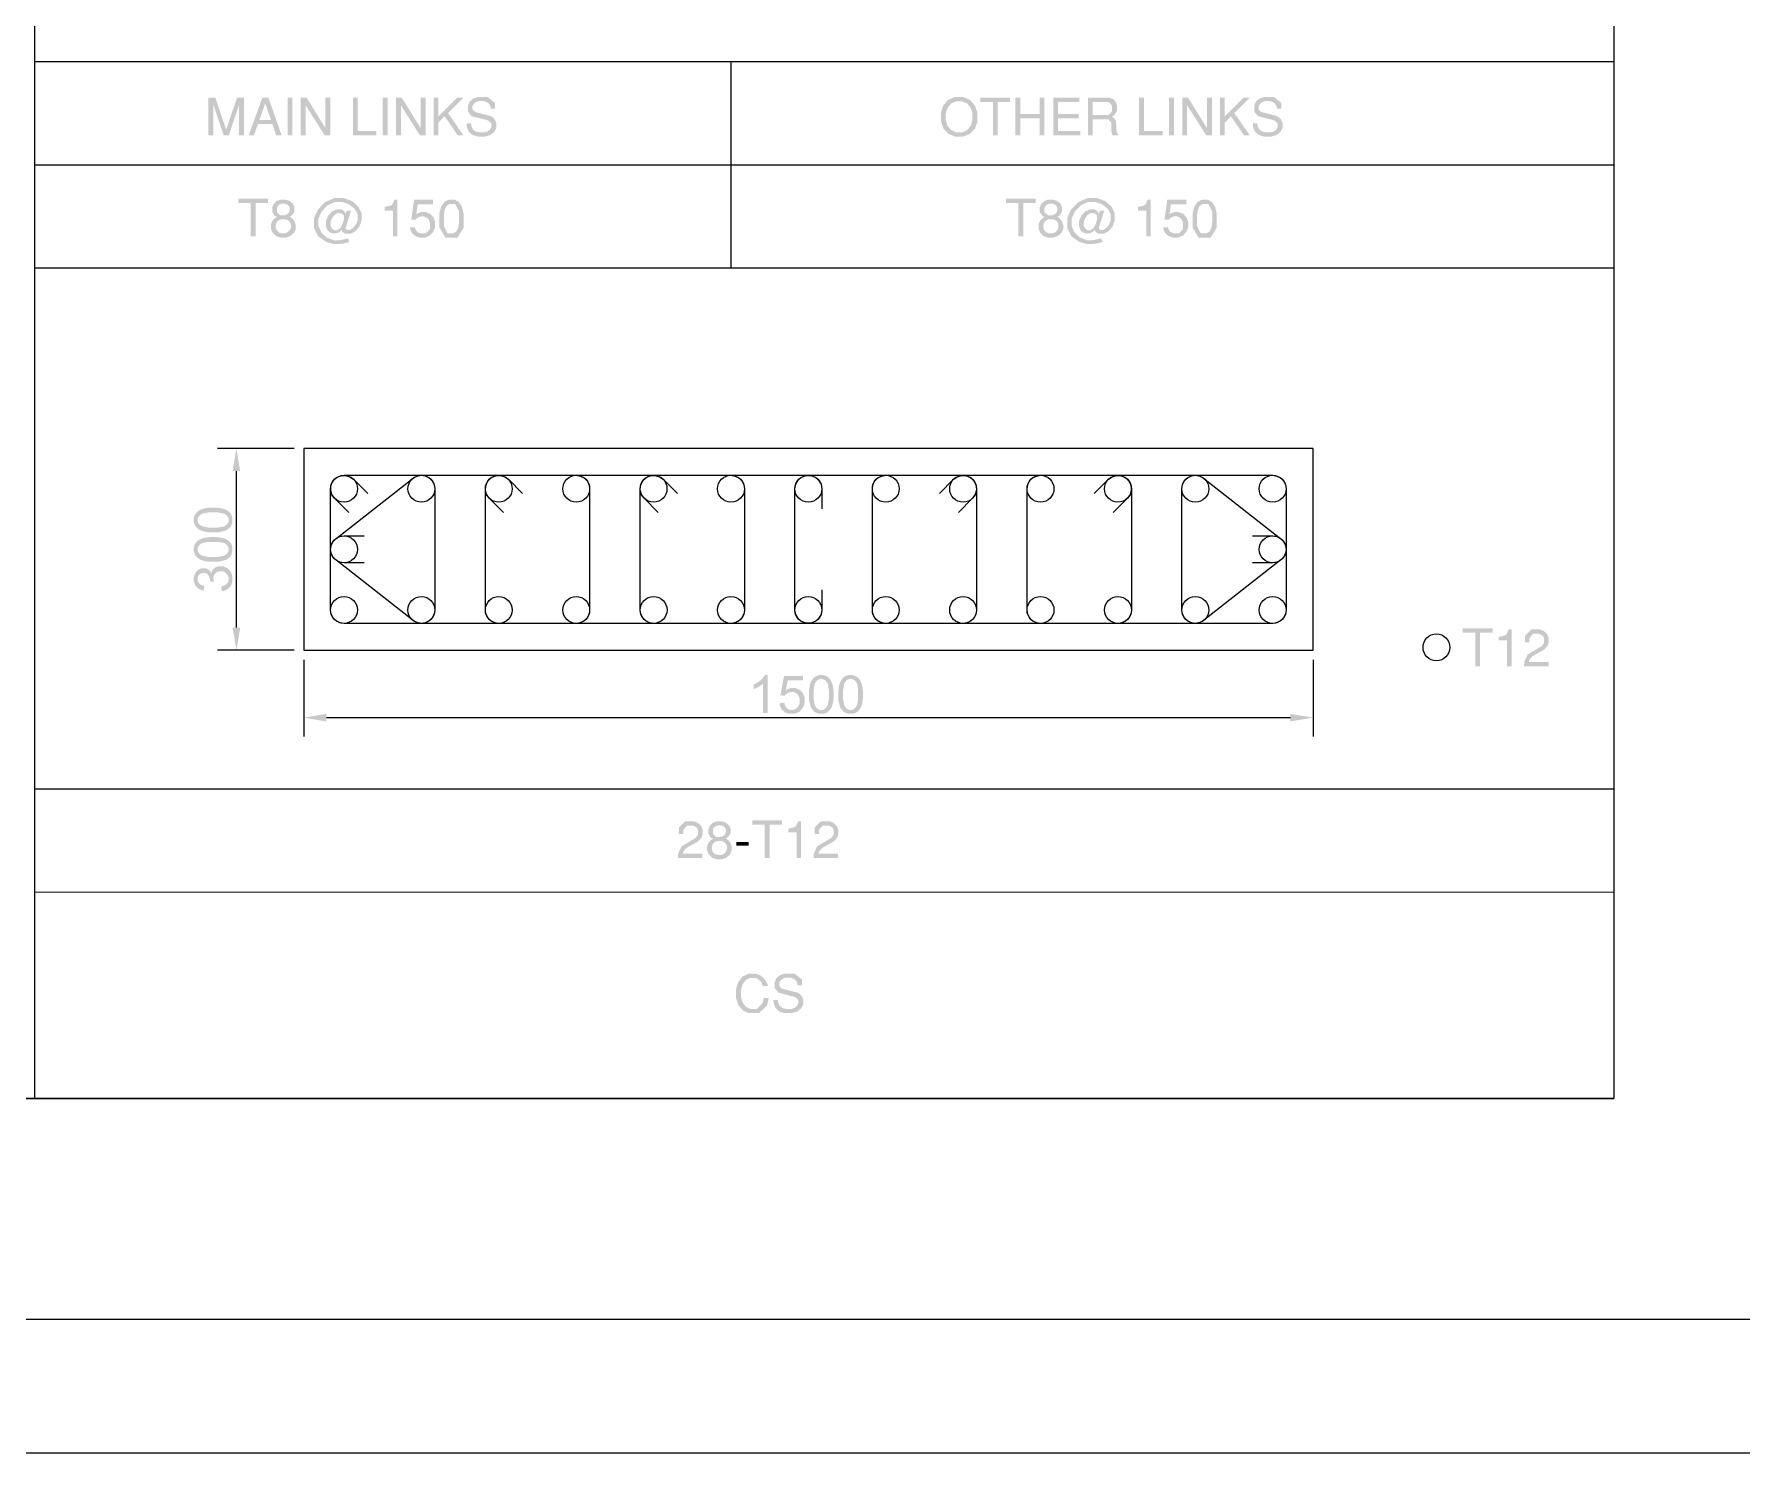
# Model space of a CAD drawing. Header units: millimetres. Extents: x 51.5 to 74.8, y 0.8 to 17.2.
# Drawn here: x 58.425 to 61.966, y 0.753 to 3.694 of the extents above; entities that cross this region are included whole.
import ezdxf

# ---------------------------------------------------------------- set-up
doc = ezdxf.new("R2010")
doc.units = ezdxf.units.MM
doc.layers.add('PDF_Geomertry', color=7, linetype='Continuous')
doc.layers.add('PDF_Solid Fills', color=7, linetype='Continuous')

msp = doc.modelspace()

# ---------------------------------------------------------------- hatches: boundary and pattern name
at = {"layer": 'PDF_Solid Fills', "transparency": 33554559}
for points in [[(58.8602, 3.4837), (58.85, 3.4837), (58.85, 3.547), (58.8286, 3.4837), (58.8182, 3.4837), (58.7968, 3.5473), (58.7968, 3.4837), (58.7863, 3.4837), (58.7863, 3.5622), (58.8008, 3.5622), (58.8233, 3.4954), (58.8459, 3.5622), (58.8602, 3.5622)], [(59.0393, 3.4837), (59.0277, 3.4837), (58.988, 3.5463), (58.988, 3.4837), (58.9779, 3.4837), (58.9779, 3.5622), (58.99, 3.5622), (59.0291, 3.4988), (59.0291, 3.5622), (59.0393, 3.5622)], [(59.1348, 3.4837), (59.0861, 3.4837), (59.0861, 3.5622), (59.0962, 3.5622), (59.0962, 3.4926), (59.1348, 3.4926)], [(59.2368, 3.4837), (59.2252, 3.4837), (59.1855, 3.5463), (59.1855, 3.4837), (59.1754, 3.4837), (59.1754, 3.5622), (59.1873, 3.5622), (59.2266, 3.4988), (59.2266, 3.5622), (59.2368, 3.5622)], [(59.3155, 3.4837), (59.3037, 3.4837), (59.2763, 3.5233), (59.2634, 3.5104), (59.2634, 3.4837), (59.2534, 3.4837), (59.2534, 3.5622), (59.2634, 3.5622), (59.2634, 3.5231), (59.3023, 3.5622), (59.3154, 3.5622), (59.2833, 3.5302)], [(59.3836, 3.5049), (59.3836, 3.4997), (59.3793, 3.4911), (59.3751, 3.4879), (59.3708, 3.4845), (59.3595, 3.4813), (59.3525, 3.4813), (59.3451, 3.4813), (59.3337, 3.4848), (59.3298, 3.4884), (59.3259, 3.492), (59.322, 3.502), (59.3219, 3.5086), (59.3312, 3.5086), (59.3315, 3.5037), (59.3347, 3.4966), (59.3375, 3.4944), (59.3402, 3.4922), (59.3488, 3.4901), (59.3547, 3.4901), (59.3587, 3.4901), (59.3655, 3.492), (59.368, 3.4941), (59.3707, 3.4962), (59.3732, 3.5015), (59.3732, 3.5047), (59.3732, 3.5088), (59.3673, 3.5145), (59.3616, 3.5161), (59.3402, 3.5216), (59.3323, 3.5237), (59.3245, 3.5331), (59.3245, 3.5402), (59.3245, 3.5455), (59.3282, 3.5538), (59.3318, 3.557), (59.3354, 3.5602), (59.345, 3.5633), (59.3508, 3.5633), (59.3657, 3.5633), (59.3808, 3.5513), (59.3811, 3.5393), (59.3715, 3.5393), (59.3713, 3.5433), (59.3683, 3.5494), (59.3654, 3.5513), (59.3629, 3.5531), (59.3561, 3.5551), (59.3518, 3.5551), (59.348, 3.5551), (59.3418, 3.5531), (59.3391, 3.5512), (59.3366, 3.5493), (59.334, 3.5444), (59.334, 3.5415), (59.334, 3.5376), (59.3393, 3.5324), (59.3444, 3.5311), (59.369, 3.5245), (59.3722, 3.5237), (59.3773, 3.5202), (59.3794, 3.5176), (59.3815, 3.5148), (59.3836, 3.5084)], [(60.4488, 3.5533), (60.4232, 3.5533), (60.4232, 3.4837), (60.4132, 3.4837), (60.4132, 3.5533), (60.3873, 3.5533), (60.3873, 3.5622), (60.4488, 3.5622)], [(60.5201, 3.4837), (60.5101, 3.4837), (60.5101, 3.5195), (60.4698, 3.5195), (60.4698, 3.4837), (60.4597, 3.4837), (60.4597, 3.5622), (60.4698, 3.5622), (60.4698, 3.5284), (60.5101, 3.5284), (60.5101, 3.5622), (60.5201, 3.5622)], [(60.5944, 3.4837), (60.5382, 3.4837), (60.5382, 3.5622), (60.5926, 3.5622), (60.5926, 3.5533), (60.5483, 3.5533), (60.5483, 3.5284), (60.5909, 3.5284), (60.5909, 3.5195), (60.5483, 3.5195), (60.5483, 3.4926), (60.5944, 3.4926)], [(60.7654, 3.4837), (60.7165, 3.4837), (60.7165, 3.5622), (60.7266, 3.5622), (60.7266, 3.4926), (60.7654, 3.4926)], [(60.8672, 3.4837), (60.8558, 3.4837), (60.8159, 3.5463), (60.8159, 3.4837), (60.8059, 3.4837), (60.8059, 3.5622), (60.8179, 3.5622), (60.8572, 3.4988), (60.8572, 3.5622), (60.8672, 3.5622)], [(60.9461, 3.4837), (60.9341, 3.4837), (60.9069, 3.5233), (60.894, 3.5104), (60.894, 3.4837), (60.8838, 3.4837), (60.8838, 3.5622), (60.894, 3.5622), (60.894, 3.5231), (60.9329, 3.5622), (60.9459, 3.5622), (60.9138, 3.5302)], [(61.0141, 3.5049), (61.0141, 3.4997), (61.0098, 3.4911), (61.0057, 3.4879), (61.0013, 3.4845), (60.9901, 3.4813), (60.983, 3.4813), (60.9755, 3.4813), (60.9643, 3.4848), (60.9604, 3.4884), (60.9565, 3.492), (60.9525, 3.502), (60.9525, 3.5086), (60.9616, 3.5086), (60.962, 3.5037), (60.9652, 3.4966), (60.968, 3.4944), (60.9708, 3.4922), (60.9793, 3.4901), (60.9851, 3.4901), (60.9893, 3.4901), (60.9959, 3.492), (60.9986, 3.4941), (61.0011, 3.4962), (61.0037, 3.5015), (61.0037, 3.5047), (61.0037, 3.5088), (60.9979, 3.5145), (60.9922, 3.5161), (60.9708, 3.5216), (60.9629, 3.5237), (60.955, 3.5331), (60.955, 3.5402), (60.955, 3.5455), (60.9586, 3.5538), (60.9623, 3.557), (60.9659, 3.5602), (60.9755, 3.5633), (60.9813, 3.5633), (60.9962, 3.5633), (61.0113, 3.5513), (61.0116, 3.5393), (61.002, 3.5393), (61.0019, 3.5433), (60.9987, 3.5494), (60.9959, 3.5513), (60.9934, 3.5531), (60.9865, 3.5551), (60.9822, 3.5551), (60.9786, 3.5551), (60.9723, 3.5531), (60.9697, 3.5512), (60.9672, 3.5493), (60.9645, 3.5444), (60.9645, 3.5415), (60.9645, 3.5376), (60.9697, 3.5324), (60.975, 3.5311), (60.9995, 3.5245), (61.0026, 3.5237), (61.0079, 3.5202), (61.01, 3.5176), (61.012, 3.5148), (61.0141, 3.5084)], [(58.9101, 3.3438), (58.8845, 3.3438), (58.8845, 3.2744), (58.8744, 3.2744), (58.8744, 3.3438), (58.8486, 3.3438), (58.8486, 3.3529), (58.9101, 3.3529)], [(59.1784, 3.2744), (59.1694, 3.2744), (59.1694, 3.3281), (59.152, 3.3281), (59.152, 3.3356), (59.1575, 3.3365), (59.1643, 3.3383), (59.1658, 3.3393), (59.1675, 3.3405), (59.1707, 3.3462), (59.1722, 3.3508), (59.1784, 3.3508)], [(59.2563, 3.2988), (59.2563, 3.2931), (59.2525, 3.2837), (59.2487, 3.2798), (59.245, 3.2759), (59.2358, 3.272), (59.2304, 3.272), (59.225, 3.272), (59.2159, 3.2749), (59.2123, 3.278), (59.2087, 3.2811), (59.205, 3.2886), (59.2047, 3.2931), (59.2144, 3.2931), (59.2157, 3.2895), (59.2186, 3.2847), (59.2202, 3.2834), (59.2219, 3.2822), (59.2266, 3.2809), (59.2297, 3.2809), (59.2377, 3.2809), (59.2458, 3.2898), (59.2458, 3.2986), (59.2458, 3.3024), (59.2436, 3.3087), (59.2413, 3.3111), (59.2391, 3.3134), (59.2336, 3.3159), (59.2302, 3.3159), (59.2279, 3.3159), (59.224, 3.3151), (59.2223, 3.3141), (59.2211, 3.3136), (59.2177, 3.3109), (59.2158, 3.309), (59.2072, 3.309), (59.2129, 3.3508), (59.2525, 3.3508), (59.2525, 3.3412), (59.2205, 3.3412), (59.2176, 3.3201), (59.2204, 3.3224), (59.2275, 3.3248), (59.2316, 3.3248), (59.2372, 3.3248), (59.2461, 3.3212), (59.2495, 3.3176), (59.2529, 3.314), (59.2563, 3.3047)], [(60.5019, 3.3438), (60.4762, 3.3438), (60.4762, 3.2744), (60.4661, 3.2744), (60.4661, 3.3438), (60.4402, 3.3438), (60.4402, 3.3529), (60.5019, 3.3529)], [(60.7402, 3.2744), (60.7312, 3.2744), (60.7312, 3.3281), (60.7138, 3.3281), (60.7138, 3.3356), (60.7193, 3.3365), (60.7261, 3.3383), (60.7276, 3.3393), (60.7293, 3.3405), (60.7325, 3.3462), (60.734, 3.3508), (60.7402, 3.3508)], [(60.8182, 3.2988), (60.8182, 3.2931), (60.8143, 3.2837), (60.8105, 3.2798), (60.8068, 3.2759), (60.7976, 3.272), (60.7922, 3.272), (60.7868, 3.272), (60.7777, 3.2749), (60.7741, 3.278), (60.7705, 3.2811), (60.7668, 3.2886), (60.7665, 3.2931), (60.7762, 3.2931), (60.7775, 3.2895), (60.7804, 3.2847), (60.782, 3.2834), (60.7837, 3.2822), (60.7884, 3.2809), (60.7915, 3.2809), (60.7995, 3.2809), (60.8076, 3.2898), (60.8076, 3.2986), (60.8076, 3.3024), (60.8054, 3.3087), (60.8032, 3.3111), (60.8009, 3.3134), (60.7954, 3.3159), (60.792, 3.3159), (60.7897, 3.3159), (60.7858, 3.3151), (60.7841, 3.3141), (60.7829, 3.3136), (60.7795, 3.3109), (60.7776, 3.309), (60.769, 3.309), (60.7747, 3.3508), (60.8143, 3.3508), (60.8143, 3.3412), (60.7823, 3.3412), (60.7794, 3.3201), (60.7822, 3.3224), (60.7893, 3.3248), (60.7934, 3.3248), (60.799, 3.3248), (60.8079, 3.3212), (60.8113, 3.3176), (60.8147, 3.314), (60.8182, 3.3047)], [(58.8143, 2.5391), (58.813, 2.5488), (58.817, 2.5497), (58.823, 2.5524), (58.8248, 2.5544), (58.8266, 2.5565), (58.8284, 2.5613), (58.8284, 2.5641), (58.8284, 2.5676), (58.8261, 2.5733), (58.8237, 2.5756), (58.8213, 2.578), (58.8155, 2.5804), (58.812, 2.5804), (58.8087, 2.5804), (58.8033, 2.5781), (58.8011, 2.5759), (58.799, 2.5738), (58.7968, 2.5683), (58.7968, 2.5649), (58.7968, 2.5636), (58.7973, 2.5602), (58.7979, 2.5581), (58.7894, 2.5593), (58.7894, 2.5597), (58.7895, 2.5605), (58.7895, 2.5608), (58.7895, 2.5638), (58.7879, 2.5694), (58.7862, 2.5719), (58.7847, 2.5743), (58.7797, 2.5768), (58.7763, 2.5768), (58.7737, 2.5768), (58.7694, 2.5749), (58.7676, 2.5731), (58.7659, 2.5715), (58.7641, 2.5668), (58.7641, 2.564), (58.7641, 2.5612), (58.7659, 2.5565), (58.7677, 2.5545), (58.7694, 2.5527), (58.7748, 2.5504), (58.7783, 2.5498), (58.7766, 2.5401), (58.7718, 2.5411), (58.7643, 2.5451), (58.7616, 2.5481), (58.7588, 2.5513), (58.7562, 2.5591), (58.7562, 2.5637), (58.7562, 2.5669), (58.7576, 2.5729), (58.759, 2.5755), (58.7604, 2.5783), (58.7641, 2.5823), (58.7665, 2.5838), (58.7688, 2.5852), (58.774, 2.5866), (58.7766, 2.5866), (58.7791, 2.5866), (58.7837, 2.5854), (58.7858, 2.584), (58.7879, 2.5826), (58.7912, 2.5786), (58.7925, 2.5759), (58.7933, 2.5794), (58.7966, 2.5848), (58.7991, 2.5866), (58.8016, 2.5886), (58.808, 2.5905), (58.8118, 2.5905), (58.8169, 2.5905), (58.8257, 2.5868), (58.8293, 2.583), (58.8329, 2.5793), (58.8363, 2.5698), (58.8363, 2.5641), (58.8363, 2.559), (58.8333, 2.5504), (58.8302, 2.547), (58.8272, 2.5436), (58.8191, 2.5397)], [(61.4493, 2.4527), (61.4236, 2.4527), (61.4236, 2.3831), (61.4134, 2.3831), (61.4134, 2.4527), (61.3876, 2.4527), (61.3876, 2.4616), (61.4493, 2.4616)], [(61.4886, 2.3831), (61.4795, 2.3831), (61.4795, 2.437), (61.4622, 2.437), (61.4622, 2.4444), (61.4676, 2.4452), (61.4744, 2.447), (61.4759, 2.448), (61.4776, 2.4493), (61.4808, 2.4549), (61.4823, 2.4595), (61.4886, 2.4595)], [(61.5659, 2.4366), (61.5659, 2.4329), (61.5636, 2.4261), (61.5611, 2.4229), (61.5594, 2.4206), (61.555, 2.4169), (61.5525, 2.4155), (61.5382, 2.4076), (61.5322, 2.4043), (61.5254, 2.3965), (61.5248, 2.3922), (61.5655, 2.3922), (61.5655, 2.3831), (61.5147, 2.3831), (61.5151, 2.3934), (61.5222, 2.4076), (61.5286, 2.4115), (61.5466, 2.4223), (61.5515, 2.4251), (61.5563, 2.4323), (61.5563, 2.4366), (61.5563, 2.4398), (61.5543, 2.4451), (61.5522, 2.447), (61.5501, 2.449), (61.5444, 2.4509), (61.5408, 2.4509), (61.5336, 2.4509), (61.5259, 2.4419), (61.5255, 2.433), (61.5165, 2.433), (61.5166, 2.4463), (61.53, 2.4595), (61.543, 2.4595), (61.5473, 2.4595), (61.555, 2.4569), (61.5583, 2.4541), (61.562, 2.4509), (61.5659, 2.4422)], [(59.9462, 2.2861), (59.9365, 2.2861), (59.9365, 2.3474), (59.9348, 2.3458), (59.9302, 2.3426), (59.9275, 2.3409), (59.9247, 2.3393), (59.9195, 2.3368), (59.9173, 2.3359), (59.9173, 2.3452), (59.9213, 2.347), (59.9284, 2.3518), (59.9315, 2.3544), (59.9344, 2.3572), (59.9387, 2.3623), (59.94, 2.3649), (59.9462, 2.3649)], [(59.9708, 2.3066), (59.9809, 2.3076), (59.9815, 2.3038), (59.9841, 2.2983), (59.9862, 2.2965), (59.9882, 2.2945), (59.9932, 2.2927), (59.9961, 2.2927), (59.9995, 2.2927), (60.0054, 2.2954), (60.0079, 2.298), (60.0102, 2.3005), (60.0126, 2.3076), (60.0126, 2.3119), (60.0126, 2.3161), (60.0102, 2.3224), (60.008, 2.3249), (60.0057, 2.3273), (59.9997, 2.3297), (59.9959, 2.3297), (59.9936, 2.3297), (59.9893, 2.3286), (59.9875, 2.3276), (59.9857, 2.3265), (59.9826, 2.3237), (59.9816, 2.322), (59.9726, 2.3233), (59.9802, 2.3634), (60.0191, 2.3634), (60.0191, 2.3543), (59.9879, 2.3543), (59.9837, 2.3333), (59.9872, 2.3356), (59.9945, 2.3381), (59.9984, 2.3381), (60.0036, 2.3381), (60.0122, 2.3345), (60.0158, 2.3311), (60.0193, 2.3274), (60.0227, 2.3183), (60.0227, 2.3127), (60.0227, 2.3073), (60.0197, 2.2981), (60.0166, 2.2943), (60.0129, 2.2895), (60.0026, 2.2848), (59.9961, 2.2848), (59.9907, 2.2848), (59.9819, 2.2877), (59.9786, 2.2908), (59.9752, 2.2937), (59.9713, 2.3018)], [(59.8115, 2.0388), (59.8115, 2.0352), (59.809, 2.0283), (59.8066, 2.0252), (59.8048, 2.0229), (59.8005, 2.0193), (59.7979, 2.0177), (59.7837, 2.0099), (59.7776, 2.0065), (59.7709, 1.9988), (59.7702, 1.9945), (59.8109, 1.9945), (59.8109, 1.9855), (59.7601, 1.9855), (59.7607, 1.9956), (59.7676, 2.0098), (59.7741, 2.0138), (59.792, 2.0245), (59.7969, 2.0274), (59.8019, 2.0347), (59.8019, 2.0388), (59.8019, 2.0422), (59.7998, 2.0474), (59.7976, 2.0493), (59.7955, 2.0512), (59.7898, 2.0531), (59.7862, 2.0531), (59.7791, 2.0531), (59.7715, 2.0443), (59.7709, 2.0354), (59.7619, 2.0354), (59.762, 2.0486), (59.7754, 2.0619), (59.7886, 2.0619), (59.7929, 2.0619), (59.8004, 2.0591), (59.8037, 2.0565), (59.8076, 2.0533), (59.8115, 2.0445)], [(59.9761, 2.0549), (59.9504, 2.0549), (59.9504, 1.9855), (59.9402, 1.9855), (59.9402, 2.0549), (59.9144, 2.0549), (59.9144, 2.064), (59.9761, 2.064)], [(60.0154, 1.9855), (60.0063, 1.9855), (60.0063, 2.0393), (59.989, 2.0393), (59.989, 2.0468), (59.9944, 2.0476), (60.0012, 2.0494), (60.0026, 2.0504), (60.0044, 2.0515), (60.0076, 2.0573), (60.0091, 2.0619), (60.0154, 2.0619)], [(60.0927, 2.0388), (60.0927, 2.0352), (60.0904, 2.0283), (60.0879, 2.0252), (60.0861, 2.0229), (60.0818, 2.0193), (60.0793, 2.0177), (60.065, 2.0099), (60.0588, 2.0065), (60.0522, 1.9988), (60.0515, 1.9945), (60.0923, 1.9945), (60.0923, 1.9855), (60.0415, 1.9855), (60.0419, 1.9956), (60.0488, 2.0098), (60.0554, 2.0138), (60.0734, 2.0245), (60.0783, 2.0274), (60.0832, 2.0347), (60.0832, 2.0388), (60.0832, 2.0422), (60.0811, 2.0474), (60.079, 2.0493), (60.0769, 2.0512), (60.0712, 2.0531), (60.0676, 2.0531), (60.0604, 2.0531), (60.0527, 2.0443), (60.0523, 2.0354), (60.0433, 2.0354), (60.0434, 2.0486), (60.0568, 2.0619), (60.0698, 2.0619), (60.0741, 2.0619), (60.0818, 2.0591), (60.085, 2.0565), (60.0888, 2.0533), (60.0927, 2.0445)], [(59.9483, 1.6952), (59.9447, 1.6797), (59.9282, 1.6641), (59.9152, 1.6641), (59.9073, 1.6641), (59.8948, 1.6697), (59.8901, 1.6754), (59.8852, 1.6809), (59.8805, 1.6958), (59.8805, 1.7049), (59.8805, 1.7137), (59.8848, 1.728), (59.8891, 1.7337), (59.8938, 1.7399), (59.9069, 1.7461), (59.9152, 1.7461), (59.9208, 1.7461), (59.9304, 1.7429), (59.9345, 1.7395), (59.9386, 1.7363), (59.9447, 1.7269), (59.9468, 1.7206), (59.9362, 1.7206), (59.933, 1.729), (59.9223, 1.7372), (59.9148, 1.7372), (59.9094, 1.7372), (59.9007, 1.7327), (59.8975, 1.7283), (59.8941, 1.7237), (59.8909, 1.7119), (59.8909, 1.7044), (59.8909, 1.6974), (59.8943, 1.6862), (59.8976, 1.6818), (59.9009, 1.6774), (59.9098, 1.673), (59.9152, 1.673), (59.924, 1.673), (59.9354, 1.6841), (59.938, 1.6952)], [(60.02, 1.6876), (60.02, 1.6823), (60.0157, 1.6738), (60.0113, 1.6706), (60.0072, 1.6673), (59.9958, 1.6641), (59.9888, 1.6641), (59.9813, 1.6641), (59.9701, 1.6676), (59.9662, 1.6712), (59.9623, 1.6747), (59.9583, 1.6848), (59.9582, 1.6913), (59.9675, 1.6913), (59.9679, 1.6865), (59.9709, 1.6794), (59.9737, 1.6772), (59.9765, 1.6749), (59.9851, 1.6727), (59.9909, 1.6727), (59.9951, 1.6727), (60.0018, 1.6748), (60.0044, 1.6769), (60.0069, 1.679), (60.0094, 1.6841), (60.0094, 1.6874), (60.0094, 1.6916), (60.0037, 1.6973), (59.9979, 1.6988), (59.9766, 1.7044), (59.9687, 1.7065), (59.9608, 1.7158), (59.9608, 1.723), (59.9608, 1.7283), (59.9644, 1.7366), (59.968, 1.7397), (59.9718, 1.7429), (59.9812, 1.7461), (59.9872, 1.7461), (60.002, 1.7461), (60.0172, 1.734), (60.0175, 1.722), (60.0079, 1.722), (60.0076, 1.7261), (60.0045, 1.732), (60.0018, 1.7341), (59.9991, 1.7359), (59.9923, 1.7377), (59.988, 1.7377), (59.9843, 1.7377), (59.978, 1.7358), (59.9755, 1.7338), (59.9729, 1.732), (59.9704, 1.7272), (59.9704, 1.7243), (59.9704, 1.7204), (59.9755, 1.7151), (59.9807, 1.7138), (60.0052, 1.7073), (60.0084, 1.7065), (60.0137, 1.703), (60.0157, 1.7004), (60.0179, 1.6976), (60.02, 1.6912)]]:
    msp.add_hatch(color=256, dxfattribs=at).paths.add_polyline_path(points)
h = msp.add_hatch(color=256, dxfattribs=at)
h.paths.add_polyline_path([(58.9383, 3.4837), (58.927, 3.4837), (58.9191, 3.5072), (58.8891, 3.5072), (58.8807, 3.4837), (58.8698, 3.4837), (58.8984, 3.5622), (58.9108, 3.5622)])
h.paths.add_polyline_path([(58.9161, 3.5155), (58.9045, 3.5501), (58.8918, 3.5155)])
h = msp.add_hatch(color=256, dxfattribs=at)
h.paths.add_polyline_path([(60.3812, 3.5216), (60.3812, 3.5126), (60.3759, 3.498), (60.3707, 3.4924), (60.3654, 3.4869), (60.3515, 3.4813), (60.3429, 3.4813), (60.3345, 3.4813), (60.3209, 3.487), (60.3157, 3.4927), (60.3105, 3.4983), (60.3054, 3.5131), (60.3054, 3.5223), (60.3054, 3.5312), (60.3101, 3.5456), (60.3148, 3.5513), (60.32, 3.5573), (60.3341, 3.5633), (60.343, 3.5633), (60.3522, 3.5633), (60.3665, 3.557), (60.3716, 3.5509), (60.3763, 3.5451), (60.3812, 3.5305)])
h.paths.add_polyline_path([(60.3709, 3.5227), (60.3709, 3.5295), (60.3672, 3.5409), (60.3636, 3.5454), (60.3598, 3.5498), (60.3498, 3.5543), (60.3436, 3.5543), (60.3368, 3.5543), (60.3262, 3.5497), (60.3225, 3.5449), (60.319, 3.5406), (60.3155, 3.5294), (60.3155, 3.5223), (60.3155, 3.5151), (60.3193, 3.5034), (60.323, 3.499), (60.3269, 3.4947), (60.3369, 3.4902), (60.3433, 3.4902), (60.35, 3.4902), (60.3605, 3.4952), (60.3643, 3.5001), (60.3676, 3.5045), (60.3709, 3.5158)])
h = msp.add_hatch(color=256, dxfattribs=at)
h.paths.add_polyline_path([(60.6734, 3.4837), (60.6612, 3.4837), (60.6605, 3.4854), (60.6595, 3.4891), (60.6593, 3.4909), (60.6588, 3.4931), (60.6587, 3.4993), (60.659, 3.5031), (60.6587, 3.5102), (60.6526, 3.5173), (60.6468, 3.5173), (60.6204, 3.5173), (60.6204, 3.4837), (60.6102, 3.4837), (60.6102, 3.5622), (60.6462, 3.5622), (60.653, 3.5622), (60.6627, 3.5591), (60.6655, 3.5561), (60.668, 3.5534), (60.6704, 3.5454), (60.6704, 3.5399), (60.6704, 3.5348), (60.6652, 3.5261), (60.6601, 3.5224), (60.6629, 3.5206), (60.6663, 3.5174), (60.667, 3.5162), (60.6677, 3.5152), (60.6686, 3.5118), (60.6688, 3.5093), (60.6688, 3.5068), (60.6693, 3.4987), (60.6697, 3.4929), (60.67, 3.4909), (60.6718, 3.4876), (60.6734, 3.4862)])
h.paths.add_polyline_path([(60.6602, 3.5412), (60.6602, 3.5441), (60.6584, 3.5484), (60.6565, 3.5501), (60.6545, 3.5516), (60.6497, 3.5533), (60.6466, 3.5533), (60.6204, 3.5533), (60.6204, 3.5263), (60.6468, 3.5263), (60.6536, 3.5263), (60.6602, 3.5338)])
h = msp.add_hatch(color=256, dxfattribs=at)
h.paths.add_polyline_path([(58.9675, 3.2943), (58.9675, 3.2897), (58.9637, 3.2819), (58.96, 3.2786), (58.9562, 3.2752), (58.9466, 3.272), (58.9409, 3.272), (58.9357, 3.272), (58.9268, 3.2752), (58.9233, 3.2786), (58.9197, 3.2819), (58.9161, 3.2901), (58.9161, 3.2949), (58.9161, 3.2983), (58.9177, 3.3041), (58.9194, 3.3066), (58.9211, 3.3091), (58.9258, 3.3131), (58.9287, 3.3144), (58.9237, 3.3172), (58.9188, 3.3251), (58.9188, 3.3302), (58.9188, 3.3345), (58.922, 3.3418), (58.9251, 3.3448), (58.9283, 3.3477), (58.9361, 3.3508), (58.9407, 3.3508), (58.9459, 3.3508), (58.9547, 3.348), (58.958, 3.3452), (58.9615, 3.3424), (58.9648, 3.3354), (58.9648, 3.3311), (58.9648, 3.3261), (58.9598, 3.318), (58.955, 3.3148), (58.9576, 3.3138), (58.962, 3.3098), (58.9638, 3.3069), (58.9657, 3.304), (58.9675, 3.2976)])
h.paths.add_polyline_path([(58.9575, 3.2958), (58.9575, 3.2991), (58.9554, 3.3044), (58.9533, 3.3062), (58.9512, 3.3081), (58.9454, 3.3101), (58.9416, 3.3101), (58.9379, 3.3101), (58.932, 3.308), (58.9301, 3.3059), (58.928, 3.3038), (58.9261, 3.2983), (58.9261, 3.2949), (58.9261, 3.2919), (58.9282, 3.2868), (58.9304, 3.2848), (58.9326, 3.2827), (58.938, 3.2808), (58.9413, 3.2808), (58.9448, 3.2808), (58.9505, 3.2829), (58.9527, 3.2851), (58.9551, 3.2873), (58.9575, 3.2926)])
h.paths.add_polyline_path([(58.9551, 3.3306), (58.9551, 3.3333), (58.9533, 3.3376), (58.9515, 3.3391), (58.9497, 3.3406), (58.9448, 3.3423), (58.9418, 3.3423), (58.9387, 3.3423), (58.9338, 3.3406), (58.932, 3.3391), (58.9302, 3.3374), (58.9284, 3.3333), (58.9284, 3.3306), (58.9284, 3.3245), (58.9351, 3.3184), (58.9419, 3.3184), (58.9448, 3.3184), (58.9495, 3.3201), (58.9513, 3.3219), (58.9533, 3.3236), (58.9551, 3.328)])
h = msp.add_hatch(color=256, dxfattribs=at)
h.paths.add_polyline_path([(59.1041, 3.3141), (59.1041, 3.3073), (59.0998, 3.2954), (59.0955, 3.2902), (59.0912, 3.2851), (59.0813, 3.2799), (59.0757, 3.2799), (59.0702, 3.2799), (59.0638, 3.284), (59.063, 3.2881), (59.0594, 3.2844), (59.0516, 3.2806), (59.0475, 3.2806), (59.0436, 3.2806), (59.0372, 3.2834), (59.0348, 3.2861), (59.0325, 3.2888), (59.03, 3.2958), (59.03, 3.3001), (59.03, 3.3062), (59.0343, 3.3168), (59.0384, 3.3213), (59.0427, 3.3259), (59.0523, 3.3305), (59.0577, 3.3305), (59.0623, 3.3305), (59.069, 3.3258), (59.0709, 3.3209), (59.0736, 3.328), (59.0823, 3.328), (59.0715, 3.2937), (59.0713, 3.2934), (59.0712, 3.2926), (59.0712, 3.2922), (59.0712, 3.2912), (59.072, 3.2897), (59.0727, 3.289), (59.0734, 3.2883), (59.0752, 3.2877), (59.0765, 3.2877), (59.0798, 3.2877), (59.0863, 3.2916), (59.0895, 3.2956), (59.0927, 3.2997), (59.0959, 3.308), (59.0959, 3.3123), (59.0959, 3.3195), (59.0897, 3.3316), (59.0833, 3.3366), (59.0776, 3.3411), (59.0643, 3.3456), (59.0569, 3.3456), (59.0486, 3.3456), (59.0338, 3.3391), (59.0275, 3.3326), (59.0211, 3.3261), (59.0147, 3.3113), (59.0147, 3.303), (59.0147, 3.2958), (59.02, 3.2834), (59.0251, 3.2783), (59.0311, 3.2724), (59.0465, 3.2666), (59.0559, 3.2666), (59.058, 3.2666), (59.0623, 3.2672), (59.0645, 3.2676), (59.0673, 3.2683), (59.073, 3.2697), (59.0758, 3.2704), (59.0788, 3.263), (59.0761, 3.2622), (59.0707, 3.2608), (59.0679, 3.2601), (59.0648, 3.2594), (59.0575, 3.2587), (59.0532, 3.2587), (59.0452, 3.2587), (59.0304, 3.2633), (59.0236, 3.268), (59.0145, 3.2741), (59.0055, 3.2915), (59.0055, 3.3027), (59.0055, 3.3124), (59.0132, 3.3299), (59.0208, 3.3377), (59.0287, 3.3456), (59.0473, 3.3537), (59.058, 3.3537), (59.0676, 3.3537), (59.0838, 3.3479), (59.0907, 3.342), (59.0973, 3.3362), (59.1041, 3.3223)])
h.paths.add_polyline_path([(59.0673, 3.3137), (59.0673, 3.318), (59.0622, 3.3224), (59.057, 3.3226), (59.0534, 3.3226), (59.0473, 3.3186), (59.0445, 3.3144), (59.0422, 3.3108), (59.0398, 3.3034), (59.0398, 3.2998), (59.0398, 3.2973), (59.0413, 3.2929), (59.0429, 3.2911), (59.0444, 3.2891), (59.048, 3.2873), (59.0502, 3.2873), (59.054, 3.2873), (59.0604, 3.2923), (59.063, 3.2972), (59.0651, 3.3013), (59.0673, 3.3095)])
h = msp.add_hatch(color=256, dxfattribs=at)
h.paths.add_polyline_path([(59.3155, 3.3123), (59.3155, 3.2922), (59.303, 3.272), (59.2905, 3.272), (59.278, 3.272), (59.2655, 3.2927), (59.2655, 3.3134), (59.2655, 3.3222), (59.2688, 3.3359), (59.2722, 3.3408), (59.2755, 3.3458), (59.2847, 3.3508), (59.2905, 3.3508), (59.2965, 3.3508), (59.3058, 3.3458), (59.309, 3.3408), (59.3123, 3.3359), (59.3155, 3.3216)])
h.paths.add_polyline_path([(59.3062, 3.3113), (59.3062, 3.3263), (59.2986, 3.3415), (59.2908, 3.3415), (59.2861, 3.3415), (59.2795, 3.3368), (59.2777, 3.332), (59.2762, 3.3284), (59.2748, 3.3177), (59.2748, 3.3106), (59.2748, 3.2956), (59.2825, 3.2806), (59.2902, 3.2808), (59.2943, 3.2808), (59.3004, 3.2845), (59.3023, 3.2881), (59.3043, 3.2919), (59.3062, 3.3034)])
h = msp.add_hatch(color=256, dxfattribs=at)
h.paths.add_polyline_path([(60.5591, 3.2943), (60.5591, 3.2897), (60.5554, 3.2819), (60.5516, 3.2786), (60.5479, 3.2752), (60.5384, 3.272), (60.5327, 3.272), (60.5273, 3.272), (60.5184, 3.2752), (60.515, 3.2786), (60.5113, 3.2819), (60.5079, 3.2901), (60.5079, 3.2949), (60.5079, 3.2983), (60.5095, 3.3041), (60.5112, 3.3066), (60.5129, 3.3091), (60.5175, 3.3131), (60.5204, 3.3144), (60.5155, 3.3172), (60.5105, 3.3251), (60.5105, 3.3302), (60.5105, 3.3345), (60.5137, 3.3418), (60.5169, 3.3448), (60.5201, 3.3477), (60.5277, 3.3508), (60.5323, 3.3508), (60.5377, 3.3508), (60.5463, 3.348), (60.5498, 3.3452), (60.5532, 3.3424), (60.5565, 3.3354), (60.5565, 3.3311), (60.5565, 3.3261), (60.5516, 3.318), (60.5466, 3.3148), (60.5493, 3.3138), (60.5537, 3.3098), (60.5555, 3.3069), (60.5573, 3.304), (60.5591, 3.2976)])
h.paths.add_polyline_path([(60.5491, 3.2958), (60.5491, 3.2991), (60.547, 3.3044), (60.545, 3.3062), (60.5429, 3.3081), (60.537, 3.3101), (60.5333, 3.3101), (60.5295, 3.3101), (60.5237, 3.308), (60.5218, 3.3059), (60.5197, 3.3038), (60.5177, 3.2983), (60.5177, 3.2949), (60.5177, 3.2919), (60.52, 3.2868), (60.522, 3.2848), (60.5243, 3.2827), (60.5298, 3.2808), (60.5332, 3.2808), (60.5365, 3.2808), (60.5422, 3.2829), (60.5445, 3.2851), (60.5468, 3.2873), (60.5491, 3.2926)])
h.paths.add_polyline_path([(60.5469, 3.3306), (60.5469, 3.3333), (60.545, 3.3376), (60.5432, 3.3391), (60.5413, 3.3406), (60.5365, 3.3423), (60.5334, 3.3423), (60.5304, 3.3423), (60.5257, 3.3406), (60.5238, 3.3391), (60.522, 3.3374), (60.5201, 3.3333), (60.5201, 3.3306), (60.5201, 3.3245), (60.5269, 3.3184), (60.5336, 3.3184), (60.5365, 3.3184), (60.5412, 3.3201), (60.5432, 3.3219), (60.545, 3.3236), (60.5469, 3.328)])
h = msp.add_hatch(color=256, dxfattribs=at)
h.paths.add_polyline_path([(60.6659, 3.3141), (60.6659, 3.3073), (60.6616, 3.2954), (60.6573, 3.2902), (60.653, 3.2851), (60.6432, 3.2799), (60.6375, 3.2799), (60.632, 3.2799), (60.6257, 3.284), (60.6248, 3.2881), (60.6212, 3.2844), (60.6134, 3.2806), (60.6093, 3.2806), (60.6054, 3.2806), (60.599, 3.2834), (60.5966, 3.2861), (60.5943, 3.2888), (60.5918, 3.2958), (60.5918, 3.3001), (60.5918, 3.3062), (60.5961, 3.3168), (60.6002, 3.3213), (60.6045, 3.3259), (60.6141, 3.3305), (60.6195, 3.3305), (60.6241, 3.3305), (60.6308, 3.3258), (60.6327, 3.3209), (60.6354, 3.328), (60.6441, 3.328), (60.6333, 3.2937), (60.6332, 3.2934), (60.633, 3.2926), (60.633, 3.2922), (60.633, 3.2912), (60.6338, 3.2897), (60.6345, 3.289), (60.6352, 3.2883), (60.637, 3.2877), (60.6383, 3.2877), (60.6416, 3.2877), (60.6482, 3.2916), (60.6513, 3.2956), (60.6545, 3.2997), (60.6577, 3.308), (60.6577, 3.3123), (60.6577, 3.3195), (60.6515, 3.3316), (60.6451, 3.3366), (60.6394, 3.3411), (60.6261, 3.3456), (60.6187, 3.3456), (60.6104, 3.3456), (60.5957, 3.3391), (60.5893, 3.3326), (60.5829, 3.3261), (60.5765, 3.3113), (60.5765, 3.303), (60.5765, 3.2958), (60.5818, 3.2834), (60.5869, 3.2783), (60.5929, 3.2724), (60.6083, 3.2666), (60.6177, 3.2666), (60.6198, 3.2666), (60.6241, 3.2672), (60.6263, 3.2676), (60.6291, 3.2683), (60.6348, 3.2697), (60.6376, 3.2704), (60.6407, 3.263), (60.6379, 3.2622), (60.6325, 3.2608), (60.6297, 3.2601), (60.6266, 3.2594), (60.6193, 3.2587), (60.615, 3.2587), (60.607, 3.2587), (60.5922, 3.2633), (60.5854, 3.268), (60.5763, 3.2741), (60.5673, 3.2915), (60.5673, 3.3027), (60.5673, 3.3124), (60.575, 3.3299), (60.5826, 3.3377), (60.5905, 3.3456), (60.6091, 3.3537), (60.6198, 3.3537), (60.6294, 3.3537), (60.6457, 3.3479), (60.6525, 3.342), (60.6591, 3.3362), (60.6659, 3.3223)])
h.paths.add_polyline_path([(60.6291, 3.3137), (60.6291, 3.318), (60.624, 3.3224), (60.6188, 3.3226), (60.6152, 3.3226), (60.6091, 3.3186), (60.6063, 3.3144), (60.604, 3.3108), (60.6016, 3.3034), (60.6016, 3.2998), (60.6016, 3.2973), (60.6032, 3.2929), (60.6047, 3.2911), (60.6062, 3.2891), (60.6098, 3.2873), (60.612, 3.2873), (60.6158, 3.2873), (60.6222, 3.2923), (60.6248, 3.2972), (60.6269, 3.3013), (60.6291, 3.3095)])
h = msp.add_hatch(color=256, dxfattribs=at)
h.paths.add_polyline_path([(60.8773, 3.3123), (60.8773, 3.2922), (60.8648, 3.272), (60.8523, 3.272), (60.8398, 3.272), (60.8273, 3.2927), (60.8273, 3.3134), (60.8273, 3.3222), (60.8307, 3.3359), (60.834, 3.3408), (60.8373, 3.3458), (60.8465, 3.3508), (60.8523, 3.3508), (60.8583, 3.3508), (60.8676, 3.3458), (60.8708, 3.3408), (60.8741, 3.3359), (60.8773, 3.3216)])
h.paths.add_polyline_path([(60.868, 3.3113), (60.868, 3.3263), (60.8604, 3.3415), (60.8526, 3.3415), (60.8479, 3.3415), (60.8413, 3.3368), (60.8395, 3.332), (60.838, 3.3284), (60.8366, 3.3177), (60.8366, 3.3106), (60.8366, 3.2956), (60.8443, 3.2806), (60.852, 3.2808), (60.8561, 3.2808), (60.8622, 3.2845), (60.8641, 3.2881), (60.8661, 3.2919), (60.868, 3.3034)])
h = msp.add_hatch(color=256, dxfattribs=at)
h.paths.add_polyline_path([(58.7963, 2.6609), (58.7894, 2.6609), (58.7782, 2.6623), (58.774, 2.6638), (58.7697, 2.6652), (58.7632, 2.6695), (58.7608, 2.6723), (58.7586, 2.6751), (58.7562, 2.6822), (58.7562, 2.6865), (58.7562, 2.6897), (58.7575, 2.6952), (58.7588, 2.6976), (58.7601, 2.6999), (58.7637, 2.7038), (58.7661, 2.7054), (58.7686, 2.7069), (58.7744, 2.7094), (58.7777, 2.7102), (58.7812, 2.7112), (58.7905, 2.712), (58.7963, 2.712), (58.8033, 2.712), (58.8144, 2.7106), (58.8187, 2.7093), (58.8229, 2.7077), (58.8294, 2.7036), (58.8318, 2.7008), (58.8341, 2.6979), (58.8363, 2.6908), (58.8363, 2.6865), (58.8363, 2.6808), (58.8323, 2.6719), (58.8283, 2.6687), (58.8234, 2.6648), (58.8075, 2.6609)])
h.paths.add_polyline_path([(58.7963, 2.6708), (58.8061, 2.6708), (58.8188, 2.673), (58.822, 2.6754), (58.8252, 2.6776), (58.8284, 2.6831), (58.8284, 2.6865), (58.8284, 2.6898), (58.8252, 2.6954), (58.822, 2.6976), (58.8188, 2.6998), (58.8061, 2.7022), (58.7963, 2.7022), (58.7866, 2.7022), (58.7738, 2.6999), (58.7707, 2.6976), (58.7675, 2.6954), (58.7643, 2.6898), (58.7643, 2.6863), (58.7643, 2.683), (58.767, 2.6777), (58.7698, 2.6758), (58.7734, 2.6733), (58.7868, 2.6708)])
h = msp.add_hatch(color=256, dxfattribs=at)
h.paths.add_polyline_path([(58.7963, 2.5999), (58.7894, 2.5999), (58.7782, 2.6015), (58.774, 2.6029), (58.7697, 2.6043), (58.7632, 2.6086), (58.7608, 2.6113), (58.7586, 2.6143), (58.7562, 2.6213), (58.7562, 2.6255), (58.7562, 2.6287), (58.7575, 2.6343), (58.7588, 2.6366), (58.7601, 2.639), (58.7637, 2.643), (58.7661, 2.6445), (58.7686, 2.6461), (58.7744, 2.6484), (58.7777, 2.6494), (58.7812, 2.6502), (58.7905, 2.6511), (58.7963, 2.6511), (58.8033, 2.6511), (58.8144, 2.6497), (58.8187, 2.6483), (58.8229, 2.6469), (58.8294, 2.6426), (58.8318, 2.6398), (58.8341, 2.637), (58.8363, 2.6298), (58.8363, 2.6255), (58.8363, 2.6199), (58.8323, 2.6111), (58.8283, 2.6077), (58.8234, 2.6038), (58.8075, 2.5999)])
h.paths.add_polyline_path([(58.7963, 2.6099), (58.8061, 2.6099), (58.8188, 2.6122), (58.822, 2.6144), (58.8252, 2.6166), (58.8284, 2.6223), (58.8284, 2.6255), (58.8284, 2.6288), (58.8252, 2.6344), (58.822, 2.6368), (58.8188, 2.639), (58.8061, 2.6412), (58.7963, 2.6412), (58.7866, 2.6412), (58.7738, 2.639), (58.7707, 2.6368), (58.7675, 2.6345), (58.7643, 2.6288), (58.7643, 2.6255), (58.7643, 2.6222), (58.767, 2.6169), (58.7698, 2.6148), (58.7734, 2.6124), (58.7868, 2.6099)])
h = msp.add_hatch(color=256, dxfattribs=at)
h.paths.add_polyline_path([(60.0318, 2.3248), (60.0318, 2.3318), (60.0332, 2.343), (60.0345, 2.3472), (60.0361, 2.3515), (60.0402, 2.358), (60.0432, 2.3604), (60.0459, 2.3626), (60.053, 2.3649), (60.0573, 2.3649), (60.0605, 2.3649), (60.0659, 2.3636), (60.0684, 2.3623), (60.0708, 2.3611), (60.0747, 2.3574), (60.0762, 2.3551), (60.0777, 2.3526), (60.0802, 2.3468), (60.0811, 2.3434), (60.0819, 2.3399), (60.0829, 2.3306), (60.0829, 2.3248), (60.0829, 2.3179), (60.0815, 2.3068), (60.08, 2.3024), (60.0786, 2.2983), (60.0744, 2.2916), (60.0715, 2.2894), (60.0687, 2.287), (60.0616, 2.2848), (60.0573, 2.2848), (60.0516, 2.2848), (60.0427, 2.2888), (60.0395, 2.2929), (60.0357, 2.2977), (60.0318, 2.3137)])
h.paths.add_polyline_path([(60.0416, 2.3248), (60.0416, 2.3151), (60.0438, 2.3023), (60.0462, 2.2991), (60.0484, 2.2959), (60.054, 2.2927), (60.0573, 2.2927), (60.0607, 2.2927), (60.0662, 2.2959), (60.0684, 2.2991), (60.0707, 2.3023), (60.073, 2.3151), (60.073, 2.3248), (60.073, 2.3345), (60.0707, 2.3473), (60.0684, 2.3505), (60.0662, 2.3537), (60.0605, 2.3569), (60.0572, 2.3569), (60.0538, 2.3569), (60.0486, 2.3541), (60.0466, 2.3513), (60.0441, 2.3477), (60.0416, 2.3344)])
h = msp.add_hatch(color=256, dxfattribs=at)
h.paths.add_polyline_path([(60.0926, 2.3248), (60.0926, 2.3318), (60.0941, 2.343), (60.0955, 2.3472), (60.0969, 2.3515), (60.1012, 2.358), (60.104, 2.3604), (60.1069, 2.3626), (60.114, 2.3649), (60.1182, 2.3649), (60.1213, 2.3649), (60.1269, 2.3636), (60.1293, 2.3623), (60.1316, 2.3611), (60.1357, 2.3574), (60.1372, 2.3551), (60.1387, 2.3526), (60.1411, 2.3468), (60.142, 2.3434), (60.1429, 2.3399), (60.1437, 2.3306), (60.1437, 2.3248), (60.1437, 2.3179), (60.1423, 2.3068), (60.1409, 2.3024), (60.1395, 2.2983), (60.1352, 2.2916), (60.1325, 2.2894), (60.1297, 2.287), (60.1225, 2.2848), (60.1182, 2.2848), (60.1126, 2.2848), (60.1037, 2.2888), (60.1004, 2.2929), (60.0965, 2.2977), (60.0926, 2.3137)])
h.paths.add_polyline_path([(60.1026, 2.3248), (60.1026, 2.3151), (60.1048, 2.3023), (60.107, 2.2991), (60.1093, 2.2959), (60.115, 2.2927), (60.1182, 2.2927), (60.1215, 2.2927), (60.127, 2.2959), (60.1294, 2.2991), (60.1316, 2.3023), (60.1338, 2.3151), (60.1338, 2.3248), (60.1338, 2.3345), (60.1316, 2.3473), (60.1294, 2.3505), (60.127, 2.3537), (60.1215, 2.3569), (60.1182, 2.3569), (60.1148, 2.3569), (60.1095, 2.3541), (60.1075, 2.3513), (60.105, 2.3477), (60.1026, 2.3344)])
h = msp.add_hatch(color=256, dxfattribs=at)
h.paths.add_polyline_path([(59.8718, 2.0054), (59.8718, 2.0008), (59.868, 1.993), (59.8643, 1.9897), (59.8605, 1.9863), (59.8511, 1.9831), (59.8454, 1.9831), (59.84, 1.9831), (59.8311, 1.9863), (59.8276, 1.9897), (59.824, 1.993), (59.8205, 2.0012), (59.8205, 2.0061), (59.8205, 2.0094), (59.8222, 2.0152), (59.8238, 2.0177), (59.8255, 2.0202), (59.8301, 2.0243), (59.833, 2.0255), (59.828, 2.0283), (59.8232, 2.0362), (59.8232, 2.0412), (59.8232, 2.0455), (59.8263, 2.0529), (59.8295, 2.0559), (59.8326, 2.0588), (59.8404, 2.0619), (59.845, 2.0619), (59.8504, 2.0619), (59.859, 2.0591), (59.8625, 2.0563), (59.8658, 2.0536), (59.8691, 2.0465), (59.8691, 2.0422), (59.8691, 2.0372), (59.8643, 2.029), (59.8593, 2.0259), (59.8619, 2.0249), (59.8663, 2.0209), (59.8682, 2.018), (59.87, 2.0151), (59.8718, 2.0087)])
h.paths.add_polyline_path([(59.8618, 2.0069), (59.8618, 2.0102), (59.8597, 2.0155), (59.8576, 2.0173), (59.8555, 2.0193), (59.8497, 2.0212), (59.8459, 2.0212), (59.8422, 2.0212), (59.8363, 2.0191), (59.8344, 2.017), (59.8323, 2.0149), (59.8304, 2.0094), (59.8304, 2.0061), (59.8304, 2.003), (59.8326, 1.9979), (59.8347, 1.9958), (59.8369, 1.9938), (59.8425, 1.9918), (59.8458, 1.9918), (59.8491, 1.9918), (59.8548, 1.994), (59.8572, 1.9962), (59.8594, 1.9983), (59.8618, 2.0037)])
h.paths.add_polyline_path([(59.8595, 2.0418), (59.8595, 2.0444), (59.8576, 2.0487), (59.8558, 2.0502), (59.854, 2.0518), (59.8491, 2.0534), (59.8461, 2.0534), (59.843, 2.0534), (59.8382, 2.0518), (59.8363, 2.0502), (59.8345, 2.0486), (59.8327, 2.0444), (59.8327, 2.0418), (59.8327, 2.0356), (59.8395, 2.0295), (59.8462, 2.0295), (59.8491, 2.0295), (59.8538, 2.0312), (59.8558, 2.033), (59.8576, 2.0347), (59.8595, 2.0391)])

# ---------------------------------------------------------------- linework, layer by layer
at = {"layer": 'PDF_Geomertry', "lineweight": 0}
for points in [[(51.4723, 0.7526), (74.7593, 0.7526), (74.7593, 17.2198), (51.4723, 17.2198), (51.4723, 0.7526)], [(51.7495, 1.0298), (74.482, 1.0298), (74.482, 16.9426), (51.7495, 16.9426), (51.7495, 1.0298)], [(58.984, 2.4163), (61.077, 2.4163), (61.077, 2.8349), (58.984, 2.8349), (58.984, 2.4163)], [(58.984, 2.4163), (58.984, 2.4163)], [(61.7008, 1.4874), (56.4434, 1.4874)]]:
    msp.add_lwpolyline(points, close=True, dxfattribs=at)
for points in [[(56.4434, 1.4874), (56.4434, 4.9258), (61.7008, 4.9258), (61.7008, 1.4874)], [(58.4258, 4.9258), (58.4258, 1.4872)], [(58.4258, 3.637), (61.7008, 3.6372)], [(59.8701, 3.637), (59.8701, 3.209)], [(58.4258, 3.423), (61.7008, 3.423)], [(58.4258, 3.209), (61.7008, 3.209)], [(58.9644, 2.8349), (58.8052, 2.8349)], [(58.8444, 2.8349), (58.8444, 2.8349)], [(58.984, 2.8349), (58.984, 2.8349)], [(58.8444, 2.4634), (58.8444, 2.7879)], [(59.1095, 2.5977), (59.0677, 2.5977), (59.0591, 2.599), (59.0515, 2.6029), (59.0454, 2.6088), (59.0413, 2.6165), (59.0398, 2.6249), (59.0409, 2.6336), (59.0447, 2.6413), (59.0505, 2.6476), (59.2109, 2.7731), (59.2187, 2.7774), (59.2275, 2.7791), (59.2362, 2.7779), (59.2443, 2.774), (59.2505, 2.7679), (59.2547, 2.7599), (59.2561, 2.7512), (59.2561, 2.4999), (59.2547, 2.4912), (59.2505, 2.4834), (59.2443, 2.4772), (59.2362, 2.4733), (59.2275, 2.4722), (59.2187, 2.4737), (59.2109, 2.478), (59.0505, 2.6036), (59.0447, 2.6099), (59.0409, 2.6177), (59.0398, 2.6262), (59.0413, 2.6347), (59.0454, 2.6423), (59.0515, 2.6483), (59.0591, 2.6522), (59.0677, 2.6536), (59.1095, 2.6536)], [(59.0776, 2.7019), (59.048, 2.7315), (59.0426, 2.7391), (59.04, 2.748), (59.0405, 2.7574), (59.0441, 2.7661), (59.0502, 2.773), (59.0584, 2.7776), (59.0677, 2.7791), (60.9934, 2.7791), (61.002, 2.7777), (61.0098, 2.7738), (61.0159, 2.7676), (61.02, 2.7598), (61.0213, 2.7512), (61.0213, 2.4999), (61.02, 2.4913), (61.0159, 2.4836), (61.0098, 2.4774), (61.002, 2.4734), (60.9934, 2.4722), (59.0677, 2.4722), (59.0591, 2.4734), (59.0513, 2.4774), (59.0451, 2.4836), (59.0412, 2.4913), (59.0398, 2.4999), (59.0398, 2.7512), (59.0413, 2.7604), (59.0459, 2.7686), (59.0529, 2.7748), (59.0615, 2.7784), (59.0708, 2.779), (59.0798, 2.7763), (59.0875, 2.7709), (59.117, 2.7413)], [(59.3986, 2.7019), (59.3688, 2.7315), (59.3634, 2.7391), (59.3609, 2.748), (59.3615, 2.7574), (59.365, 2.7661), (59.3712, 2.773), (59.3794, 2.7776), (59.3887, 2.7791), (59.5491, 2.7791), (59.5577, 2.7777), (59.5655, 2.7738), (59.5716, 2.7676), (59.5757, 2.7598), (59.577, 2.7512), (59.577, 2.4999), (59.5757, 2.4913), (59.5716, 2.4836), (59.5655, 2.4774), (59.5577, 2.4734), (59.5491, 2.4722), (59.3887, 2.4722), (59.38, 2.4734), (59.3722, 2.4774), (59.3661, 2.4836), (59.362, 2.4913), (59.3608, 2.4999), (59.3608, 2.7512), (59.3623, 2.7604), (59.3668, 2.7686), (59.3738, 2.7748), (59.3825, 2.7784), (59.3918, 2.779), (59.4008, 2.7763), (59.4084, 2.7709), (59.438, 2.7413)], [(59.7194, 2.7019), (59.6898, 2.7315), (59.6844, 2.7391), (59.6819, 2.748), (59.6823, 2.7574), (59.6859, 2.7661), (59.6922, 2.773), (59.7004, 2.7776), (59.7095, 2.7791), (59.8701, 2.7791), (59.8787, 2.7777), (59.8865, 2.7738), (59.8926, 2.7676), (59.8966, 2.7598), (59.898, 2.7512), (59.898, 2.4999), (59.8966, 2.4913), (59.8926, 2.4836), (59.8865, 2.4774), (59.8787, 2.4734), (59.8701, 2.4722), (59.7095, 2.4722), (59.7009, 2.4734), (59.6932, 2.4774), (59.687, 2.4836), (59.683, 2.4913), (59.6816, 2.4999), (59.6816, 2.7512), (59.6833, 2.7604), (59.6877, 2.7686), (59.6947, 2.7748), (59.7034, 2.7784), (59.7127, 2.779), (59.7218, 2.7763), (59.7293, 2.7709), (59.759, 2.7413)], [(60.0584, 2.5419), (60.0584, 2.4999), (60.0568, 2.4905), (60.0519, 2.482), (60.0445, 2.4758), (60.0354, 2.4726), (60.0257, 2.4726), (60.0166, 2.4758), (60.0091, 2.482), (60.0043, 2.4905), (60.0026, 2.4999), (60.0026, 2.7512), (60.0043, 2.7608), (60.0091, 2.7691), (60.0166, 2.7754), (60.0257, 2.7787), (60.0354, 2.7787), (60.0445, 2.7754), (60.0519, 2.7691), (60.0568, 2.7608), (60.0584, 2.7512), (60.0584, 2.7094)], [(60.3022, 2.7413), (60.3318, 2.7709), (60.3394, 2.7763), (60.3483, 2.779), (60.3577, 2.7784), (60.3663, 2.7748), (60.3733, 2.7686), (60.3779, 2.7604), (60.3794, 2.7512), (60.3794, 2.4999), (60.378, 2.4913), (60.3741, 2.4836), (60.3679, 2.4774), (60.3601, 2.4734), (60.3515, 2.4722), (60.1911, 2.4722), (60.1823, 2.4734), (60.1745, 2.4774), (60.1684, 2.4836), (60.1644, 2.4913), (60.1632, 2.4999), (60.1632, 2.7512), (60.1644, 2.7598), (60.1684, 2.7676), (60.1745, 2.7738), (60.1823, 2.7777), (60.1911, 2.7791), (60.3515, 2.7791), (60.3607, 2.7776), (60.3688, 2.773), (60.3751, 2.7661), (60.3787, 2.7574), (60.3793, 2.748), (60.3766, 2.7391), (60.3712, 2.7315), (60.3416, 2.7019)], [(60.6232, 2.7413), (60.6527, 2.7709), (60.6604, 2.7763), (60.6693, 2.779), (60.6786, 2.7784), (60.6873, 2.7748), (60.6943, 2.7686), (60.6987, 2.7604), (60.7004, 2.7512), (60.7004, 2.4999), (60.699, 2.4913), (60.695, 2.4836), (60.6888, 2.4774), (60.6811, 2.4734), (60.6725, 2.4722), (60.5119, 2.4722), (60.5033, 2.4734), (60.4955, 2.4774), (60.4894, 2.4836), (60.4854, 2.4913), (60.484, 2.4999), (60.484, 2.7512), (60.4854, 2.7598), (60.4894, 2.7676), (60.4955, 2.7738), (60.5033, 2.7777), (60.5119, 2.7791), (60.6725, 2.7791), (60.6816, 2.7776), (60.6898, 2.773), (60.6961, 2.7661), (60.6997, 2.7574), (60.7001, 2.748), (60.6976, 2.7391), (60.6922, 2.7315), (60.6626, 2.7019)], [(60.9515, 2.6536), (60.9934, 2.6536), (61.0019, 2.6522), (61.0095, 2.6483), (61.0158, 2.6423), (61.0198, 2.6347), (61.0212, 2.6262), (61.0201, 2.6177), (61.0165, 2.6099), (61.0105, 2.6036), (60.8501, 2.478), (60.8423, 2.4737), (60.8336, 2.4722), (60.8248, 2.4733), (60.8169, 2.4772), (60.8105, 2.4834), (60.8063, 2.4912), (60.805, 2.4999), (60.805, 2.7512), (60.8063, 2.7599), (60.8105, 2.7679), (60.8169, 2.774), (60.8248, 2.7779), (60.8336, 2.7791), (60.8423, 2.7774), (60.8501, 2.7731), (61.0105, 2.6476), (61.0165, 2.6413), (61.0201, 2.6336), (61.0212, 2.6249), (61.0198, 2.6165), (61.0158, 2.6088), (61.0095, 2.6029), (61.0019, 2.599), (60.9934, 2.5977), (60.9515, 2.5977)], [(58.9644, 2.4163), (58.8052, 2.4163)], [(61.077, 2.4163), (61.077, 2.4163)], [(58.984, 2.3966), (58.984, 2.2374)], [(61.077, 2.3966), (61.077, 2.2374)], [(59.0311, 2.2768), (61.03, 2.2768)], [(61.077, 2.2768), (61.077, 2.2768)], [(58.4258, 2.1294), (61.7008, 2.1294)], [(58.4258, 1.9152), (61.7008, 1.9154)]]:
    msp.add_lwpolyline(points, dxfattribs=at)
for centre in [(59.0677, 2.7512), (59.2282, 2.7512), (59.5491, 2.7512), (59.7095, 2.7512), (59.8701, 2.7512), (60.0305, 2.7512), (60.3515, 2.7512), (60.5119, 2.7512), (60.6725, 2.7512), (60.8329, 2.7512), (60.9934, 2.7512), (59.0677, 2.6256), (60.9934, 2.6256), (61.333, 2.4224)]:
    msp.add_circle(centre, 0.0279, dxfattribs=at)
for points in [[(59.4165, 2.7512), (59.4165, 2.7666), (59.404, 2.7791), (59.3887, 2.7791), (59.3733, 2.7791), (59.3608, 2.7666), (59.3608, 2.7512), (59.3608, 2.7358), (59.3733, 2.7233), (59.3887, 2.7233), (59.404, 2.7233), (59.4165, 2.7358), (59.4165, 2.7512)], [(60.2188, 2.7512), (60.2188, 2.7666), (60.2063, 2.7791), (60.1911, 2.7791), (60.1757, 2.7791), (60.1632, 2.7666), (60.1632, 2.7512), (60.1632, 2.7358), (60.1757, 2.7233), (60.1911, 2.7233), (60.2063, 2.7233), (60.2188, 2.7358), (60.2188, 2.7512)], [(59.0957, 2.4999), (59.0957, 2.5154), (59.0832, 2.5279), (59.0677, 2.5279), (59.0523, 2.5279), (59.0398, 2.5154), (59.0398, 2.4999), (59.0398, 2.4847), (59.0523, 2.4722), (59.0677, 2.4722), (59.0832, 2.4722), (59.0957, 2.4847), (59.0957, 2.4999)], [(59.2561, 2.4999), (59.2561, 2.5154), (59.2436, 2.5279), (59.2282, 2.5279), (59.2127, 2.5279), (59.2002, 2.5154), (59.2002, 2.4999), (59.2002, 2.4847), (59.2127, 2.4722), (59.2282, 2.4722), (59.2436, 2.4722), (59.2561, 2.4847), (59.2561, 2.4999)], [(59.4165, 2.4999), (59.4165, 2.5154), (59.404, 2.5279), (59.3887, 2.5279), (59.3733, 2.5279), (59.3608, 2.5154), (59.3608, 2.4999), (59.3608, 2.4847), (59.3733, 2.4722), (59.3887, 2.4722), (59.404, 2.4722), (59.4165, 2.4847), (59.4165, 2.4999)], [(59.577, 2.4999), (59.577, 2.5154), (59.5645, 2.5279), (59.5491, 2.5279), (59.5337, 2.5279), (59.5212, 2.5154), (59.5212, 2.4999), (59.5212, 2.4847), (59.5337, 2.4722), (59.5491, 2.4722), (59.5645, 2.4722), (59.577, 2.4847), (59.577, 2.4999)], [(59.7375, 2.4999), (59.7375, 2.5154), (59.725, 2.5279), (59.7095, 2.5279), (59.6941, 2.5279), (59.6816, 2.5154), (59.6816, 2.4999), (59.6816, 2.4847), (59.6941, 2.4722), (59.7095, 2.4722), (59.725, 2.4722), (59.7375, 2.4847), (59.7375, 2.4999)], [(59.898, 2.4999), (59.898, 2.5154), (59.8855, 2.5279), (59.8701, 2.5279), (59.8547, 2.5279), (59.8422, 2.5154), (59.8422, 2.4999), (59.8422, 2.4847), (59.8547, 2.4722), (59.8701, 2.4722), (59.8855, 2.4722), (59.898, 2.4847), (59.898, 2.4999)], [(60.0584, 2.4999), (60.0584, 2.5154), (60.0459, 2.5279), (60.0305, 2.5279), (60.0151, 2.5279), (60.0026, 2.5154), (60.0026, 2.4999), (60.0026, 2.4847), (60.0151, 2.4722), (60.0305, 2.4722), (60.0459, 2.4722), (60.0584, 2.4847), (60.0584, 2.4999)], [(60.2188, 2.4999), (60.2188, 2.5154), (60.2063, 2.5279), (60.1911, 2.5279), (60.1757, 2.5279), (60.1632, 2.5154), (60.1632, 2.4999), (60.1632, 2.4847), (60.1757, 2.4722), (60.1911, 2.4722), (60.2063, 2.4722), (60.2188, 2.4847), (60.2188, 2.4999)], [(60.3794, 2.4999), (60.3794, 2.5154), (60.3669, 2.5279), (60.3515, 2.5279), (60.3361, 2.5279), (60.3236, 2.5154), (60.3236, 2.4999), (60.3236, 2.4847), (60.3361, 2.4722), (60.3515, 2.4722), (60.3669, 2.4722), (60.3794, 2.4847), (60.3794, 2.4999)], [(60.5398, 2.4999), (60.5398, 2.5154), (60.5273, 2.5279), (60.5119, 2.5279), (60.4965, 2.5279), (60.484, 2.5154), (60.484, 2.4999), (60.484, 2.4847), (60.4965, 2.4722), (60.5119, 2.4722), (60.5273, 2.4722), (60.5398, 2.4847), (60.5398, 2.4999)], [(60.7004, 2.4999), (60.7004, 2.5154), (60.6879, 2.5279), (60.6725, 2.5279), (60.657, 2.5279), (60.6445, 2.5154), (60.6445, 2.4999), (60.6445, 2.4847), (60.657, 2.4722), (60.6725, 2.4722), (60.6879, 2.4722), (60.7004, 2.4847), (60.7004, 2.4999)], [(60.8608, 2.4999), (60.8608, 2.5154), (60.8483, 2.5279), (60.8329, 2.5279), (60.8175, 2.5279), (60.805, 2.5154), (60.805, 2.4999), (60.805, 2.4847), (60.8175, 2.4722), (60.8329, 2.4722), (60.8483, 2.4722), (60.8608, 2.4847), (60.8608, 2.4999)], [(61.0213, 2.4999), (61.0213, 2.5154), (61.0088, 2.5279), (60.9934, 2.5279), (60.978, 2.5279), (60.9655, 2.5154), (60.9655, 2.4999), (60.9655, 2.4847), (60.978, 2.4722), (60.9934, 2.4722), (61.0088, 2.4722), (61.0213, 2.4847), (61.0213, 2.4999)]]:
    msp.add_open_spline(points, degree=3, knots=[0, 0, 0, 0, 1, 1, 1, 2, 2, 2, 3, 3, 3, 4, 4, 4, 4], dxfattribs=at)
at = {"layer": 'PDF_Solid Fills', "transparency": 33554559}
for points in [[(58.9608, 3.4837), (58.9507, 3.4837), (58.9608, 3.5622), (58.9507, 3.5622)], [(59.1582, 3.4837), (59.148, 3.4837), (59.1582, 3.5622), (59.148, 3.5622)], [(60.7887, 3.4837), (60.7786, 3.4837), (60.7887, 3.5622), (60.7786, 3.5622)], [(58.8523, 2.7879), (58.8366, 2.7879), (58.8444, 2.8349)], [(58.8366, 2.4634), (58.8523, 2.4634), (58.8444, 2.4163)], [(59.0311, 2.2845), (59.0311, 2.2688), (58.984, 2.2768)], [(61.03, 2.2688), (61.03, 2.2845), (61.077, 2.2768)], [(59.9069, 2.0113), (59.8813, 2.0113), (59.9069, 2.0191), (59.8813, 2.0191)]]:
    msp.add_solid(points, dxfattribs=at)

doc.saveas('drawing.dxf')
